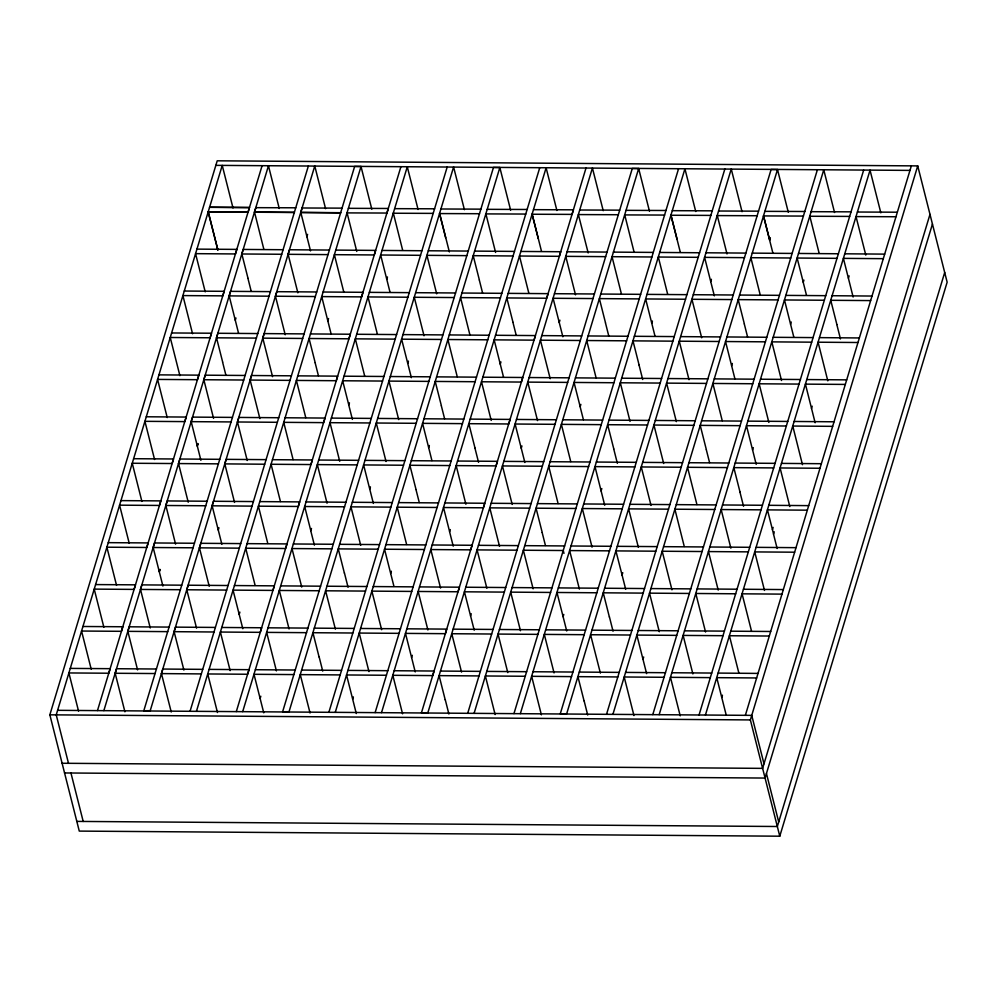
<?xml version="1.0" encoding="UTF-8"?>
<svg xmlns="http://www.w3.org/2000/svg" width="997" height="997" viewBox="0 0 997 997"><rect width="100%" height="100%" fill="white"/><g stroke="black" fill="none" stroke-linecap="round" stroke-linejoin="round"><path stroke-width="1.5" d="M124.912 711.796L115.178 673.274L116.549 668.725L156.442 669.012M137.574 669.884L127.84 631.35L129.211 626.801L169.104 627.088M150.248 627.973L140.502 589.439L141.873 584.89L181.766 585.177M162.91 586.049L153.164 547.515L154.535 542.966L194.44 543.253M175.572 544.138L165.863 505.491L167.234 500.943L207.127 501.229M184.657 487.795L178.525 463.568L179.896 459.019L219.789 459.305M200.895 460.302L191.187 421.656L192.558 417.107L232.463 417.394M213.557 418.379L203.849 379.732L205.232 375.184L245.125 375.47M222.655 362.048L216.523 337.821L217.894 333.272L257.787 333.559M238.52 333.123L229.185 295.897L230.556 291.348L270.449 291.635M247.979 278.213L241.847 253.986L243.218 249.437L283.111 249.724M255.88 207.513L254.459 212.211L294.364 212.486M197.319 445.883L198.004 443.603L197.281 446.008M49.85 714.824L217.221 160.804L917.726 165.901L947.15 282.176L779.779 836.196L79.274 831.099L49.85 714.824L750.367 719.921L917.726 165.901M97.482 710.562L262.074 165.751M103.862 710.612L268.455 165.801L279.247 208.473M235.267 320.261L235.953 317.993M308.385 165.938L143.805 710.749L150.223 710.687M150.186 710.799L314.765 165.988L325.57 208.672M171.235 711.995L161.452 673.598L162.823 669.049L202.715 669.348M183.897 670.071L174.114 631.674L175.497 627.138L215.389 627.425M196.559 628.16L186.775 589.763L188.159 585.214L228.051 585.513M209.22 586.248L199.45 547.839L200.821 543.303L240.713 543.589M221.882 544.325L212.137 505.815L213.52 501.267L253.412 501.566M234.544 502.413L224.811 463.892L226.182 459.355L266.074 459.642M247.219 460.489L237.473 421.98L238.844 417.431L278.736 417.731M259.881 418.578L250.135 380.056L251.506 375.52L291.398 375.807M272.542 376.654L262.797 338.145L264.168 333.596L304.06 333.895M285.204 334.743L275.459 296.221L276.83 291.685L316.722 291.971M297.866 292.819L288.121 254.31L289.491 249.761L329.384 250.06M302.153 207.85L300.745 212.535L340.625 212.847M218.268 530.043L218.954 527.774M306.877 236.763L307.599 234.345M190.053 711.285L354.633 166.474L361.014 166.524L371.819 209.208M196.434 711.335L361.014 166.524M239.193 614.414L239.878 612.133M327.839 320.984L328.549 318.529M236.314 711.571L400.894 166.761M386.898 213.184L388.319 208.473L348.389 208.323M242.695 711.621L407.275 166.798L418.079 209.482M260.13 698.523L260.815 696.242M311.5 528.46L310.777 530.853L314.391 545.135M352.39 419.388L348.776 405.106L349.461 402.838M386.761 279.347L387.484 276.954M447.217 166.948L282.625 711.758L289.043 711.696L453.598 166.998L464.403 209.682M369.75 489.166L370.448 486.86M407.748 363.407L408.434 361.113M328.873 712.294L493.465 167.484L499.846 167.533L510.638 210.217M335.254 712.344L499.846 167.533M352.689 699.258L353.374 696.915M390.687 573.499L391.372 571.231M428.673 447.753L429.358 445.485M375.134 712.581L539.726 167.77M381.515 712.631L546.107 167.808L556.899 210.492M411.611 657.621L412.309 655.328M450.295 529.594L449.61 531.862L453.224 546.144M500.257 364.192L500.943 361.923M586.037 167.957L421.457 712.768L427.875 712.705M572.004 214.529L573.425 209.819L533.495 209.669M427.838 712.818L592.417 168.007L603.222 210.691M470.559 616.034L471.245 613.753M521.244 448.251L521.942 445.958M559.23 322.505L559.928 320.199M467.705 713.304L632.285 168.493L638.666 168.543L649.471 211.227M474.086 713.354L638.666 168.543M580.865 404.383L580.154 406.838L583.407 419.7M513.966 713.59L678.546 168.78M520.347 713.64L684.927 168.817L695.732 211.501M563.106 616.707L563.791 614.426M601.091 490.96L601.814 488.555M651.751 323.29L652.437 321.022M724.869 168.967L560.277 713.79L566.695 713.715L731.25 169.016L742.042 211.7M622.041 575.132L622.776 572.714M710.724 281.59L711.409 279.297M606.525 714.313L771.117 169.502L777.498 169.552L788.291 212.236M612.906 714.363L777.498 169.552M643.003 659.353L643.688 657.011M731.648 365.936L732.359 363.481M769.634 240.177L770.345 237.722M652.786 714.6L817.378 169.789M659.167 714.65L823.759 169.826L834.551 212.511M752.585 450.046L753.308 447.653M790.571 324.299L791.257 322.031M803.918 280.107L803.233 282.375L806.486 295.237M699.059 714.936L863.651 170.126M705.44 714.986L870.032 170.175L880.837 212.847M721.766 697.464L722.451 695.183M772.451 529.681L773.136 527.401M848.422 278.175L849.12 275.895M777.149 548.512L773.535 534.218L774.258 531.825M811.521 408.471L812.206 406.203M745.357 715.323L911.345 165.863M929.989 214.355L762.618 768.363L62.113 763.266M932.444 224.038L765.073 778.059L64.556 772.962M944.695 272.493L777.336 826.501L76.819 821.403M209.594 207.202L249.499 207.476L248.079 212.162L208.186 211.887L217.845 250.06M209.557 207.339L249.449 207.613M255.843 207.663L295.773 207.8M248.128 212.025L208.223 211.75L217.882 249.911M294.402 212.349L254.509 212.074L263.844 249.287M196.932 249.125L236.837 249.387L235.466 253.948L195.562 253.662L205.22 291.834M241.847 253.986L281.74 254.26M184.271 291.037L224.175 291.311L222.792 295.86L182.9 295.586L192.558 333.746M229.185 295.897L269.078 296.184M171.609 332.961L211.501 333.222L210.13 337.784L170.238 337.497L179.896 375.67M216.523 337.821L256.416 338.095M158.947 374.872L198.839 375.146L197.468 379.695L157.576 379.421L167.234 417.581M203.849 379.732L243.754 380.019M146.285 416.783L186.177 417.058L184.806 421.606L144.914 421.332L154.572 459.505M191.187 421.656L231.08 421.93M133.623 458.707L173.515 458.981L172.145 463.53L132.252 463.256L141.898 501.416M178.525 463.568L218.418 463.854M120.961 500.619L160.853 500.893L159.483 505.442L119.578 505.167L129.236 543.34M165.863 505.491L205.756 505.766M108.262 542.655L148.154 542.929L146.783 547.478L106.891 547.203L116.549 585.364M153.164 547.515L193.057 547.802M95.6 584.578L135.492 584.84L134.121 589.401L94.216 589.115L103.875 627.287M140.502 589.439L180.395 589.713M82.938 626.49L122.83 626.764L121.46 631.313L81.555 631.039L91.213 669.199M127.84 631.35L167.733 631.637M70.264 668.401L110.169 668.675L108.798 673.224L68.893 672.95L78.551 711.123M115.178 673.274L155.071 673.548M215.838 165.352L909.974 170.4M857.42 212.025L897.35 212.211M302.116 207.987L342.046 208.136M394.662 208.66L434.605 208.809M440.936 208.996L480.878 209.146M487.209 209.333L527.151 209.482M579.768 210.006L619.698 210.155M626.041 210.342L665.971 210.492M672.314 210.679L712.257 210.828M718.588 211.015L758.53 211.165M764.861 211.352L804.803 211.501M811.147 211.688L851.077 211.838M340.662 212.71L300.782 212.386L310.528 250.908M347.006 212.897L386.948 213.046M393.279 213.233L433.221 213.383M479.495 213.719L439.552 213.57L445.684 237.797M485.838 213.906L525.768 214.056M572.041 214.392L532.111 214.243L538.243 238.47M618.314 214.729L578.385 214.579L588.18 252.926M624.658 214.916L664.6 215.065M710.873 215.402L670.931 215.252L680.328 252.316M717.204 215.589L757.147 215.738M803.42 216.075L763.49 215.925L772.887 253.039M809.763 216.262L849.693 216.411M895.967 216.748L856.037 216.598L865.795 255.082M844.795 253.799L884.675 254.123M335.765 250.097L375.657 250.397L374.274 254.958L334.381 254.671L343.753 291.922M382.038 250.434L421.93 250.733M428.324 250.77L468.216 251.07M474.597 251.107L514.489 251.406M520.87 251.443L560.763 251.743L559.379 256.316L519.487 256.017L528.834 293.218M567.143 251.78L607.036 252.079M613.417 252.116L653.309 252.415M659.69 252.453L699.582 252.752M705.976 252.789L745.868 253.088M752.249 253.126L792.141 253.425M798.522 253.462L838.415 253.761M420.56 255.307L380.667 255.008L390.014 292.208M466.833 255.643L426.94 255.344L436.686 293.828M513.106 255.98L473.214 255.681L479.345 279.908M605.653 256.653L565.76 256.354L575.518 294.838M651.926 256.989L612.033 256.69L621.405 293.941M698.212 257.326L658.319 257.027L667.666 294.227M744.485 257.662L704.592 257.363L714.338 295.847M790.758 257.999L750.866 257.7L760.225 294.962M837.031 258.335L797.139 258.036L803.27 282.263M883.305 258.672L843.412 258.373L853.12 297.006M288.121 254.31L328.001 254.621M832.134 295.723L872.014 296.047M323.103 292.021L362.995 292.308L361.612 296.882L321.719 296.595L331.091 333.845M369.376 292.358L409.269 292.644M415.662 292.694L455.554 292.981M461.935 293.031L501.827 293.317M508.208 293.367L548.101 293.654L546.717 298.228L506.825 297.941L512.957 322.168M554.482 293.704L594.374 293.99M600.755 294.04L640.647 294.327M647.028 294.377L686.921 294.663M693.314 294.713L733.206 295M739.587 295.05L779.48 295.336M785.86 295.386L825.753 295.673M407.898 297.218L368.005 296.932L377.352 334.12M454.171 297.555L414.278 297.268L424.024 335.752M500.444 297.891L460.552 297.605L469.911 334.855M592.991 298.564L553.098 298.277L562.856 336.762M639.264 298.901L599.371 298.614L605.503 322.841M685.55 299.237L645.657 298.95L655.004 336.139M731.823 299.574L691.93 299.287L701.676 337.771M778.096 299.91L738.204 299.623L744.335 323.851M824.369 300.247L784.477 299.96L793.824 337.16M870.643 300.583L830.75 300.296L836.882 324.524M275.459 296.221L315.339 296.545M819.472 337.634L859.352 337.958M310.441 333.933L350.333 334.232L348.95 338.793L309.058 338.506L315.189 362.734M356.714 334.269L396.607 334.568M402.987 334.606L442.88 334.905M449.273 334.942L489.166 335.241M495.546 335.279L535.439 335.578L534.056 340.151L494.163 339.852L503.51 377.053M541.82 335.615L581.712 335.914M588.093 335.952L627.985 336.251M634.366 336.288L674.259 336.587M680.639 336.625L720.532 336.924M726.925 336.961L766.818 337.26M773.198 337.298L813.091 337.597M262.797 338.145L302.677 338.457M395.223 339.13L355.331 338.843L364.69 376.043M441.509 339.466L401.617 339.179L411.362 377.664M487.782 339.803L447.89 339.516L457.249 376.766M580.329 340.488L540.436 340.189L550.194 378.673M626.602 340.824L586.71 340.525L596.081 377.776M672.875 341.161L632.983 340.862L639.114 365.089M719.161 341.497L679.269 341.198L689.014 379.683M765.434 341.834L725.542 341.535L734.901 378.785M811.708 342.17L771.815 341.871L781.523 380.505M857.981 342.507L818.088 342.208L827.797 380.842M806.81 379.558L846.69 379.869M297.779 375.857L337.671 376.143L336.288 380.717L296.396 380.43L305.767 417.681M344.052 376.193L383.945 376.48M390.326 376.53L430.218 376.816M436.611 376.866L476.504 377.153M482.884 377.202L522.777 377.489L521.394 382.063L481.501 381.776L491.209 420.398M529.158 377.539L569.05 377.826M575.431 377.875L615.323 378.162M621.704 378.212L661.597 378.499M667.978 378.548L707.87 378.835M714.251 378.885L754.143 379.172M760.537 379.221L800.429 379.508M250.135 380.056L290.015 380.38M382.561 381.053L342.669 380.767L348.8 404.994M428.847 381.39L388.955 381.103L398.7 419.587M475.12 381.726L435.228 381.44L441.359 405.667M567.667 382.399L527.774 382.113L537.533 420.597M613.94 382.736L574.048 382.449L580.179 406.676M660.213 383.072L620.321 382.786L630.042 421.407M706.499 383.409L666.607 383.122L676.352 421.606M752.772 383.745L712.88 383.459L722.239 420.709M799.046 384.082L759.153 383.795L768.861 422.416M845.319 384.418L805.426 384.132L815.135 422.753M794.148 421.469L834.028 421.793M285.117 417.768L325.01 418.067L323.626 422.628L283.734 422.342L293.093 459.592M331.39 418.104L371.283 418.404M377.664 418.441L417.556 418.74M423.937 418.777L463.829 419.076M470.223 419.114L510.115 419.413L508.732 423.974L468.839 423.688L474.971 447.915M516.496 419.45L556.388 419.749M562.769 419.787L602.662 420.086M609.042 420.123L648.935 420.422M655.316 420.46L695.208 420.759M701.589 420.796L741.481 421.095M747.875 421.133L787.767 421.432M369.899 422.965L330.007 422.678L339.715 461.299M416.173 423.301L376.28 423.015L386.038 461.499M462.458 423.638L422.566 423.351L431.925 460.602M555.005 424.311L515.113 424.024L524.871 462.508M601.278 424.647L561.386 424.361L570.745 461.611M647.552 424.996L607.659 424.697L613.791 448.924M693.825 425.333L653.932 425.034L663.69 463.518M740.11 425.669L700.218 425.37L706.337 449.597M786.384 426.006L746.491 425.707L756.2 464.34M832.657 426.342L792.765 426.043L802.473 464.677M237.473 421.98L277.353 422.292M781.486 463.393L821.366 463.705M272.455 459.692L312.348 459.978L310.964 464.552L271.072 464.266L280.431 501.516M318.728 460.028L358.621 460.315M365.002 460.365L404.894 460.651M411.275 460.701L451.167 460.988M457.548 461.038L497.441 461.324L496.07 465.898L456.177 465.611L465.886 504.233M503.834 461.374L543.726 461.661M550.107 461.711L590 461.997M596.38 462.047L636.273 462.334M642.654 462.384L682.546 462.67M688.927 462.72L728.819 463.007M735.2 463.057L775.093 463.343M357.238 464.889L317.345 464.602L327.053 503.223M403.511 465.225L363.618 464.938L373.377 503.423M449.784 465.562L409.892 465.275L416.023 489.502M542.343 466.235L502.451 465.948L512.196 504.432M588.616 466.571L548.724 466.284L558.083 503.535M634.89 466.908L594.997 466.621L604.705 505.242M681.163 467.244L641.27 466.957L651.029 505.442M727.436 467.581L687.544 467.294L696.915 504.544M773.722 467.917L733.829 467.63L739.961 491.857M819.995 468.254L780.103 467.967L789.811 506.588M224.811 463.892L264.691 464.216M259.793 501.603L299.686 501.902L298.302 506.464L258.41 506.177L267.769 543.427M306.067 501.94L345.959 502.239M352.34 502.276L392.232 502.575M398.613 502.613L438.506 502.912M444.886 502.949L484.779 503.248L483.408 507.809L443.515 507.523L449.635 531.75M491.172 503.286L531.065 503.585M537.445 503.622L577.338 503.921M583.719 503.959L623.611 504.258M629.992 504.295L669.884 504.594M676.265 504.632L716.158 504.931M722.538 504.968L762.431 505.267M768.824 505.305L808.704 505.629M212.137 505.815L252.029 506.127M344.576 506.8L304.683 506.513L310.815 530.74M390.849 507.137L350.956 506.85L360.715 545.334M437.122 507.473L397.23 507.186L406.602 544.437M529.681 508.146L489.789 507.859L499.534 546.344M575.954 508.482L536.062 508.196L542.194 532.423M622.228 508.819L582.335 508.532L592.044 547.166M668.501 509.155L628.609 508.869L638.367 547.353M714.774 509.492L674.882 509.205L684.254 546.456M761.06 509.841L721.167 509.542L730.876 548.176M807.333 510.177L767.441 509.878L773.572 534.105M756.125 547.341L796.005 547.665M247.094 543.639L286.986 543.926L285.603 548.5L245.711 548.213L255.107 585.351M293.367 543.976L333.26 544.262M339.641 544.312L379.533 544.599M385.914 544.649L425.806 544.935M432.2 544.985L472.092 545.272L470.709 549.846L430.816 549.559L440.562 588.068M478.473 545.322L518.365 545.608M524.746 545.658L564.638 545.945M571.019 545.995L610.912 546.281M617.293 546.331L657.185 546.618M663.566 546.668L703.458 546.954M709.852 547.004L749.744 547.291M331.876 548.836L291.984 548.549L301.73 587.059M378.15 549.173L338.257 548.886L344.389 573.113M424.435 549.509L384.543 549.222L393.94 586.361M516.982 550.182L477.089 549.895L486.872 588.267M609.528 550.855L569.636 550.568L579.382 589.077M655.802 551.191L615.909 550.905L625.705 589.277M702.087 551.528L662.195 551.241L671.953 589.813M748.361 551.864L708.468 551.578L718.214 590.087M794.634 552.201L754.741 551.914L764.487 590.423M199.45 547.839L239.33 548.163M234.432 585.551L274.325 585.85L272.941 590.411L233.049 590.124L242.807 628.696M280.705 585.887L320.598 586.186M326.979 586.224L366.871 586.523M373.252 586.56L413.144 586.859M419.525 586.897L459.418 587.196L458.047 591.769L418.154 591.47L427.9 629.979M465.811 587.233L505.703 587.532M512.084 587.569L551.977 587.869M558.357 587.906L598.25 588.205M604.631 588.242L644.523 588.542M650.904 588.579L690.796 588.878M697.177 588.915L737.07 589.215M743.463 589.252L783.343 589.576M186.775 589.763L226.668 590.074M319.214 590.747L279.322 590.461L289.068 628.97M365.488 591.084L325.595 590.797L335.391 629.169M411.761 591.42L371.869 591.134L381.639 629.705M504.32 592.106L464.428 591.807L474.211 630.179M550.593 592.442L510.701 592.143L520.459 630.715M596.867 592.779L556.974 592.48L566.72 630.989M643.14 593.115L603.247 592.816L609.379 617.043M689.413 593.452L649.521 593.153L659.279 631.724M735.699 593.788L695.806 593.489L705.552 632.011M781.972 594.125L742.08 593.826L751.464 630.914M730.789 631.176L770.681 631.487M221.77 627.474L261.663 627.761L260.279 632.335L220.387 632.048L230.145 670.607M268.043 627.811L307.936 628.098M314.317 628.147L354.209 628.434M360.59 628.484L400.482 628.771M406.863 628.82L446.756 629.107L445.385 633.681L405.492 633.394L415.226 671.903M453.137 629.157L493.029 629.443M499.422 629.493L539.315 629.78M545.695 629.83L585.588 630.116M591.969 630.166L631.861 630.453M638.242 630.503L678.134 630.789M684.515 630.839L724.408 631.126M306.553 632.671L266.66 632.385L276.406 670.894M352.826 633.008L312.933 632.721L319.065 656.948M399.099 633.344L359.207 633.058L368.965 671.617M491.658 634.017L451.766 633.731L461.549 672.103M537.931 634.354L498.039 634.067L507.797 672.626M584.205 634.69L544.312 634.404L554.058 672.913M630.478 635.027L590.585 634.74L600.381 673.112M676.751 635.363L636.859 635.077L646.617 673.636M723.024 635.7L683.132 635.413L692.878 673.922M769.31 636.036L729.418 635.75L738.802 672.825M174.114 631.674L214.006 631.998M718.127 673.087L758.019 673.411M209.108 669.386L249.001 669.685L247.617 674.246L207.725 673.96L217.483 712.531M255.382 669.722L295.274 670.021M301.655 670.059L341.547 670.358M347.928 670.395L387.821 670.694M394.201 670.732L434.094 671.031L432.71 675.592L392.818 675.305L402.564 713.815M440.475 671.068L480.367 671.367M486.76 671.405L526.653 671.704M533.034 671.741L572.926 672.04M579.307 672.078L619.199 672.377M625.58 672.414L665.473 672.713M671.853 672.751L711.746 673.05M293.891 674.583L253.998 674.296L263.744 712.805M340.164 674.919L300.271 674.633L310.055 713.005M386.437 675.256L346.545 674.969L356.303 713.54M478.996 675.929L439.104 675.642L445.223 699.869M525.269 676.265L485.377 675.978L495.135 714.55M571.543 676.614L531.65 676.315L541.396 714.824M617.816 676.951L577.924 676.651L584.055 700.879M664.089 677.287L624.197 676.988L633.955 715.559M710.363 677.624L670.47 677.324L680.216 715.834M756.648 677.96L716.756 677.661L726.128 714.749M161.452 673.598L201.344 673.91M57.602 710.325L751.738 715.372L763.989 763.814M809.801 216.125L819.148 253.325M836.844 324.636L840.459 338.918M763.528 215.788L769.659 240.015M717.254 215.452L727.012 253.936M744.31 324.013L747.563 336.874M670.981 215.115L677.113 239.342M739.924 491.97L743.538 506.252M706.325 449.772L709.577 462.62M766.444 773.51L778.707 821.952M624.708 214.779L634.067 252.029M750.367 719.921L779.779 836.196M639.089 365.201L642.704 379.496M605.491 323.003L608.743 335.864M613.753 449.036L617.367 463.331M532.149 214.106L541.496 251.294M609.429 616.906L613.043 631.188M485.875 213.769L495.596 252.453M512.919 322.28L516.172 335.129M563.978 553.372L563.255 550.518L523.363 550.232L533.121 588.791M479.32 280.082L482.573 292.931M542.169 532.597L545.421 545.446M584.092 700.741L587.707 715.023M439.602 213.433L449.36 251.917M474.933 448.027L478.548 462.321M393.329 213.096L402.676 250.284M441.335 405.829L444.587 418.69M347.056 212.76L356.776 251.443M416.011 489.664L419.263 502.525M445.273 699.732L448.887 714.014M315.177 362.908L318.429 375.757M344.439 572.963L348.053 587.258M232.999 207.974L222.231 165.402L56.231 714.874L68.494 763.316M247.929 278.337L251.182 291.199M319.115 656.799L322.729 671.093M222.605 362.173L225.858 375.034M184.619 487.932L188.234 502.214M70.949 773.011L83.2 821.453M159.981 569.474L159.296 571.742L159.981 569.499"/></g></svg>
